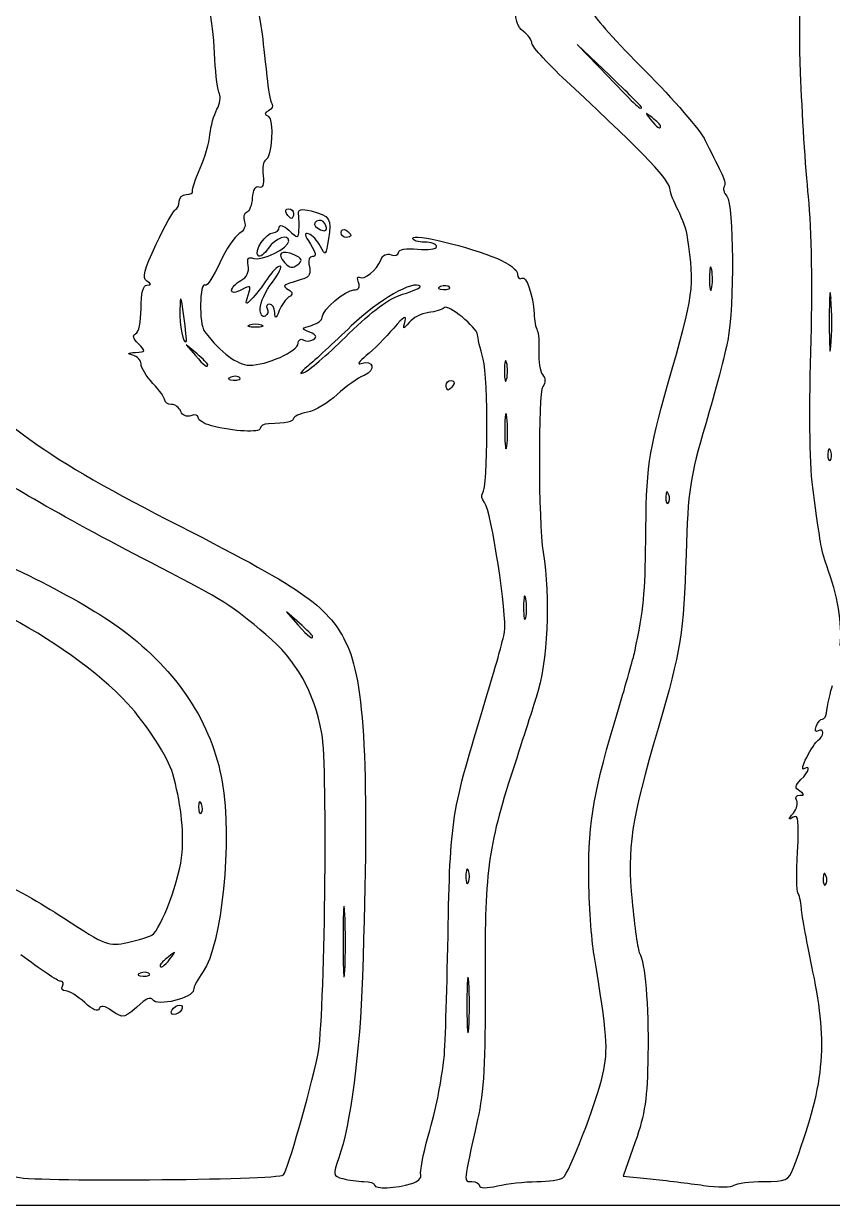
# Model space of a CAD drawing. Extents: x 32 to 2531, y 46 to 1398.
# Drawn here: x 1776.8 to 2003, y 45.7 to 376.1 of the extents above; entities that cross this region are included whole.
import ezdxf

# ---------------------------------------------------------------- set-up
doc = ezdxf.new("R2010")
doc.units = 0
doc.layers.add('IMAGE', color=7, linetype='CONTINUOUS')

msp = doc.modelspace()

# ---------------------------------------------------------------- linework, layer by layer
at = {"layer": 'IMAGE', "color": 7}
for points in [[(32.319879, 721.65756), (32.319879, 1397.653213), (1281.6532, 1397.653213), (2530.9865, 1397.653213), (2530.9865, 721.65312), (2530.9865, 45.6531), (1281.6532, 45.6531), (32.319879, 45.6531), (32.319879, 721.64876)], [(1949.6532, 352.6922), (1949.6532, 352.6922)], [(1954.9865, 347.49), (1954.9865, 347.49)], [(1850.3195, 322.9865), (1850.3195, 322.9865)], [(1861.0275, 320.2529), (1861.0275, 320.2529)], [(1865.6528, 317.7319), (1865.6528, 317.7319)], [(1852.4508, 311.4789), (1852.4508, 311.4789)], [(1969.263, 307.3043), (1969.263, 307.3043)], [(1895.9588, 302.4587), (1895.9588, 302.4587)], [(1821.638, 294.3199), (1821.638, 294.3199)], [(1839.9861, 291.8696), (1839.9861, 291.8696)], [(1867.8157, 289.4225), (1867.8157, 289.4225)], [(1911.9056, 281.3199), (1911.9056, 281.3199)], [(1828.3199, 280.7799), (1828.3199, 280.7799)], [(1837.2921, 277.1254), (1837.2921, 277.1254)], [(1894.9865, 274.9865), (1894.9865, 274.9865)], [(2002.5641, 256.5699), (2002.5641, 256.5699)], [(1957.2308, 244.5699), (1957.2308, 244.5699)], [(1917.263, 215.3044), (1917.263, 215.3044)], [(1857.6532, 204.7538), (1857.6532, 204.7538)], [(1826.5641, 157.9032), (1826.5641, 157.9032)], [(1901.2029, 139.3199), (1901.2029, 139.3199)], [(2001.2308, 137.9032), (2001.2308, 137.9032)], [(1812.6859, 121.2127), (1812.6859, 121.2127)], [(1817.8233, 114.6532), (1817.8233, 114.6532)], [(1811.9588, 110.4587), (1811.9588, 110.4587)], [(1901.2999, 107.9865), (1901.2999, 107.9865)], [(1801.5627, 100), (1801.5627, 100)], [(1818.3199, 100.3199), (1818.3199, 100.3199)]]:
    msp.add_lwpolyline(points, close=True, dxfattribs=at)
for points in [[(1940.6532, 361.6922), (1931.6532, 370.3204), (1940.2813, 361.3204)], [(2002.6315, 299.2752), (2002.6377, 299.2752)], [(1842.9864, 296.4487), (1842.9861, 296.4487)], [(1825.3199, 283.7799), (1822.3199, 286.3199), (1824.8599, 283.3199)], [(1911.9522, 265.9627), (1911.9528, 265.9627)], [(1853.9865, 208.4205), (1850.3199, 211.6529), (1853.5523, 207.9862)], [(1866.6369, 127.2676), (1866.6417, 127.2676)], [(1947.8916, 63.4025), (1944.54, 53.818), (1952.0967, 53.0536)], [(1920.3196, 52.3083), (1920.3195, 52.3085)], [(1983.7584, 52.3208), (1983.7581, 52.3199)]]:
    msp.add_lwpolyline(points, dxfattribs=at)
for points in [[(1994.1291, 362.3199), (1993.5083, 379.5297), (1993.8768, 385.296), (1996.7715, 403.6532)], [(1841.7588, 383.242), (1843.0906, 376.9774), (1843.6296, 373.1435), (1844.8394, 361.3261)], [(1916.5857, 373.9109), (1914.8071, 375.2019), (1914.2027, 377.38), (1914.2524, 382.3199)], [(1830.3283, 366.1043), (1830.1328, 370.6229), (1829.5969, 376.12), (1829.1377, 378.32)], [(1936.3202, 378.7977), (1936.3202, 377.9603), (1942.7702, 370.8199), (1950.6535, 362.9301)], [(1918.9911, 370.5776), (1918.9911, 371.4527), (1917.9059, 372.9527), (1916.5857, 373.9109)], [(1929.7415, 358.9865), (1923.8315, 364.4865), (1918.9937, 369.7025), (1918.9911, 370.5776)], [(1831.5635, 356.4652), (1831.0796, 357.2481), (1830.5237, 361.5857), (1830.3283, 366.1043)], [(1844.8394, 361.3261), (1845.1958, 357.8462), (1845.8281, 354.4475), (1846.2448, 353.7733)], [(1940.2813, 361.3204), (1948.2956, 352.9608), (1949.6532, 351.7109), (1949.6532, 352.6922)], [(1949.6532, 352.6922), (1949.6532, 352.8968), (1945.6032, 356.9468), (1940.6532, 361.6922)], [(1950.6535, 362.9301), (1958.5368, 355.0404), (1966.1064, 346.2756), (1967.475, 343.4527)], [(1996.3453, 327.6532), (1995.5232, 335.7199), (1994.526, 351.3199), (1994.1291, 362.3199)], [(1957.6528, 329.5769), (1957.6528, 332.2623), (1951.5633, 338.6786), (1929.7415, 358.9865)], [(1830.8975, 352.1535), (1831.7476, 353.7421), (1832.0473, 355.6823), (1831.5635, 356.4652)], [(1846.2448, 353.7733), (1846.6614, 353.0992), (1846.2448, 352.1964), (1845.3273, 351.7671)], [(1828.9393, 345.126), (1829.1661, 347.4026), (1830.0473, 350.565), (1830.8975, 352.1535)], [(1845.3273, 351.7671), (1844.1102, 351.1999), (1844.0716, 350.7861), (1845.186, 350.2531)], [(1952.6532, 349.8233), (1950.5384, 351.4818), (1950.4913, 351.4346), (1952.1497, 349.3199)], [(1845.186, 350.2531), (1846.9325, 349.4179), (1846.3224, 338.5478), (1844.4945, 337.9357)], [(1952.1497, 349.3199), (1953.8916, 347.0989), (1954.9865, 346.3926), (1954.9865, 347.49)], [(1954.9865, 347.49), (1954.9865, 347.7668), (1953.9365, 348.8168), (1952.6532, 349.8233)], [(1826.1757, 335.6533), (1827.4688, 338.5866), (1828.7125, 342.8493), (1828.9393, 345.126)], [(1967.475, 343.4527), (1968.8435, 340.6299), (1970.7776, 336.7545), (1971.7732, 334.8407)], [(1844.4945, 337.9357), (1843.8636, 337.7244), (1843.5514, 335.7988), (1843.8008, 333.6566)], [(1824.0721, 329.32), (1823.936, 329.87), (1824.8825, 332.72), (1826.1757, 335.6533)], [(1971.7732, 334.8407), (1972.7687, 332.9269), (1973.2135, 330.9914), (1972.7616, 330.5396)], [(1842.62, 330.3877), (1841.6018, 330.7777), (1840.9064, 329.6418), (1840.7752, 327.3744)], [(1843.8008, 333.6566), (1844.1105, 330.9966), (1843.7368, 329.9602), (1842.62, 330.3877)], [(1972.7616, 330.5396), (1972.3099, 330.0877), (1972.6403, 328.8748), (1973.4954, 327.8442)], [(1820.3199, 326.4311), (1820.3199, 327.47), (1821.2199, 328.32), (1822.3199, 328.32)], [(1822.3199, 328.32), (1823.4199, 328.32), (1824.2084, 328.77), (1824.0721, 329.32)], [(1840.7752, 327.3744), (1840.6592, 325.3728), (1839.9432, 323.5279), (1839.1834, 323.2747)], [(1959.8668, 323.9203), (1958.6491, 326.2673), (1957.6528, 328.8127), (1957.6528, 329.5769)], [(1973.4954, 327.8442), (1975.4323, 325.5103), (1975.6279, 297.1591), (1973.7736, 287.5217)], [(1997.0131, 284.3199), (1997.5275, 302.1484), (1997.2749, 318.5316), (1996.3453, 327.6532)], [(1813.8732, 314.443), (1816.2732, 319.5087), (1818.7055, 323.8533), (1819.2784, 324.0977)], [(1819.2784, 324.0977), (1819.8512, 324.3422), (1820.3199, 325.3922), (1820.3199, 326.4311)], [(1850.3195, 322.9865), (1849.8663, 323.7199), (1850.1308, 324.3199), (1850.9075, 324.3199)], [(1850.9075, 324.3199), (1851.684, 324.3199), (1852.3195, 323.7199), (1852.3195, 322.9865)], [(1853.7138, 322.8221), (1853.5236, 324.1901), (1854.4176, 324.4208), (1857.2226, 323.7278)], [(1962.5424, 316.3199), (1962.2885, 318.1532), (1961.0845, 321.5734), (1959.8668, 323.9203)], [(1838.6, 320.7353), (1839.0668, 319.5187), (1838.4584, 318.1308), (1837.1332, 317.3891)], [(1839.1834, 323.2747), (1838.4237, 323.0214), (1838.1612, 321.8787), (1838.6, 320.7353)], [(1851.7315, 321.6532), (1851.4081, 321.6532), (1850.7727, 322.2532), (1850.3195, 322.9865)], [(1852.3195, 322.9865), (1852.3195, 322.2532), (1852.0549, 321.6532), (1851.7315, 321.6532)], [(1853.8108, 318.4465), (1853.8978, 319.8435), (1853.8538, 321.8126), (1853.7138, 322.8221)], [(1857.2226, 323.7278), (1862.5043, 322.4228), (1863.0246, 321.5881), (1862.1016, 315.9004)], [(1858.7516, 320.8416), (1857.8559, 320.288), (1857.9921, 319.6008), (1859.1385, 318.8924)], [(1861.0275, 320.2529), (1860.5368, 321.047), (1859.5127, 321.3119), (1858.7516, 320.8416)], [(1837.1332, 317.3891), (1835.8876, 316.6921), (1833.4413, 313.0164), (1831.6969, 309.2208)], [(1842.3728, 311.19), (1841.1165, 312.3982), (1844.5861, 317.6532), (1846.6401, 317.6532)], [(1850.9861, 315.274), (1850.9861, 317.4772), (1847.2201, 316.1842), (1845.2945, 313.3199)], [(1846.6401, 317.6532), (1847.5637, 317.6532), (1848.3195, 318.3462), (1848.3195, 319.1932)], [(1848.3195, 319.1932), (1848.3195, 320.0665), (1849.4739, 319.6885), (1850.9861, 318.3199)], [(1850.9861, 318.3199), (1853.5639, 315.9871), (1853.6581, 315.9913), (1853.8108, 318.4465)], [(1856.5206, 317.3698), (1855.2211, 317.7988), (1855.3563, 316.9949), (1857.0074, 314.4751)], [(1859.8031, 313.8269), (1858.9872, 315.4489), (1857.5102, 317.0432), (1856.5206, 317.3698)], [(1859.1385, 318.8924), (1861.2781, 317.57), (1862.2521, 318.2715), (1861.0275, 320.2529)], [(1865.6528, 317.7319), (1865.6528, 318.5085), (1866.2528, 318.7731), (1866.9861, 318.3199)], [(1866.9861, 316.3199), (1866.2528, 316.3199), (1865.6528, 316.9553), (1865.6528, 317.7319)], [(1866.9861, 318.3199), (1867.7195, 317.8667), (1868.3195, 317.2312), (1868.3195, 316.9079)], [(1885.6524, 316.1265), (1885.6524, 317.527), (1901.5748, 313.6886), (1909.319, 310.4212)], [(1811.248, 304.1301), (1809.8901, 304.9914), (1810.4649, 307.2493), (1813.8732, 314.443)], [(1841.1595, 310.4379), (1843.288, 309.6211), (1850.9861, 313.4097), (1850.9861, 315.274)], [(1857.0074, 314.4751), (1858.5895, 312.0604), (1858.7876, 310.9865), (1857.651, 310.9865)], [(1862.1016, 315.9004), (1861.3363, 311.1844), (1861.196, 311.0578), (1859.8031, 313.8269)], [(1868.3195, 316.9079), (1868.3195, 316.5845), (1867.7195, 316.3199), (1866.9861, 316.3199)], [(1888.9857, 314.9865), (1887.1524, 314.9865), (1885.6524, 315.4995), (1885.6524, 316.1265)], [(1892.319, 313.7434), (1892.319, 314.4271), (1890.819, 314.9865), (1888.9857, 314.9865)], [(1956.9404, 274.9865), (1964.3852, 301.0557), (1964.5189, 302.0428), (1962.5424, 316.3199)], [(1839.6283, 308.4476), (1839.2283, 310.524), (1839.6153, 311.0297), (1841.1595, 310.4379)], [(1845.2945, 313.3199), (1844.1852, 311.6699), (1842.8705, 310.7115), (1842.3728, 311.19)], [(1852.4508, 311.4789), (1848.9139, 313.0571), (1847.468, 311.7939), (1849.8516, 309.208)], [(1853.4636, 308.7365), (1854.9433, 309.948), (1854.7583, 310.4493), (1852.4508, 311.4789)], [(1857.651, 310.9865), (1856.649, 310.9865), (1856.289, 309.9152), (1856.7274, 308.2383)], [(1876.6845, 309.9641), (1877.209, 311.3621), (1878.3613, 311.9641), (1879.6018, 311.4881)], [(1879.6018, 311.4881), (1880.7297, 311.0553), (1881.6524, 311.3448), (1881.6524, 312.1313)], [(1881.6524, 312.1313), (1881.6524, 312.9992), (1883.7488, 313.3528), (1886.9857, 313.0308)], [(1886.9857, 313.0308), (1889.919, 312.7389), (1892.319, 313.0598), (1892.319, 313.7434)], [(1831.6969, 309.2208), (1829.9525, 305.4253), (1828.1184, 302.6199), (1827.621, 302.9865)], [(1837.5752, 304.2783), (1839.226, 305.1618), (1839.97, 306.6727), (1839.6283, 308.4476)], [(1848.5407, 308.3199), (1847.8544, 308.3199), (1846.2137, 306.6699), (1844.8949, 304.6532)], [(1846.3873, 303.8607), (1848.258, 306.3132), (1849.2269, 308.3199), (1848.5407, 308.3199)], [(1849.8516, 309.208), (1851.2001, 307.745), (1852.1079, 307.6265), (1853.4636, 308.7365)], [(1856.7274, 308.2383), (1857.2074, 306.4032), (1856.7044, 305.2532), (1855.2163, 304.7771)], [(1870.6824, 305.174), (1872.0645, 304.3198), (1875.6365, 307.1704), (1876.6845, 309.9641)], [(1909.319, 310.4212), (1912.4357, 309.1062), (1914.9857, 307.1601), (1914.9857, 306.0964)], [(1969.2629, 307.3043), (1968.944, 308.9629), (1968.6709, 307.9199), (1968.6561, 304.9865)], [(1811.32, 303.007), (1812.5972, 303.023), (1812.5804, 303.2851), (1811.248, 304.1301)], [(1827.621, 302.9865), (1825.996, 304.1846), (1825.805, 292.0525), (1827.4166, 289.9968)], [(1834.9861, 301.5594), (1834.9861, 302.2927), (1836.1512, 303.5163), (1837.5752, 304.2783)], [(1844.8949, 304.6532), (1843.5761, 302.6365), (1841.628, 300.1145), (1840.5657, 299.0487)], [(1855.2163, 304.7771), (1853.9899, 304.3849), (1852.1032, 303.7893), (1851.0238, 303.4536)], [(1887.7511, 302.6664), (1885.9032, 304.5144), (1876.1072, 298.8831), (1868.4559, 291.5743)], [(1870.4769, 303.7225), (1870.0402, 304.8605), (1870.1326, 305.5138), (1870.6824, 305.174)], [(1914.9857, 306.0964), (1914.9857, 305.0328), (1915.5217, 304.4938), (1916.1768, 304.8986)], [(1916.1768, 304.8986), (1917.4685, 305.6969), (1919.3014, 300.3363), (1919.5662, 294.9865)], [(1968.6561, 304.9865), (1968.6411, 302.0532), (1968.9023, 300.6962), (1969.236, 301.971)], [(1969.236, 301.971), (1969.5697, 303.2458), (1969.5819, 305.6458), (1969.263, 307.3043)], [(1809.6533, 296.4311), (1809.6533, 300.7757), (1810.2155, 302.9935), (1811.32, 303.007)], [(1837.7789, 301.7207), (1836.0247, 300.7819), (1834.9861, 300.7219), (1834.9861, 301.5594)], [(1839.6031, 300.1632), (1840.4832, 302.9363), (1840.3164, 303.0787), (1837.7789, 301.7207)], [(1842.9861, 296.4487), (1842.9861, 298.0727), (1844.5167, 301.4081), (1846.3873, 303.8607)], [(1851.0238, 303.4536), (1849.4311, 302.9581), (1849.3951, 302.6367), (1850.8328, 301.7481)], [(1850.8328, 301.7481), (1852.1559, 300.9304), (1852.2072, 300.4077), (1851.0354, 299.6834)], [(1860.319, 293.9892), (1860.319, 296.0337), (1866.8286, 301.6532), (1869.197, 301.6532)], [(1869.197, 301.6532), (1870.5236, 301.6532), (1870.9849, 302.3989), (1870.4769, 303.7225)], [(1882.8244, 300.4288), (1885.8564, 301.3372), (1888.0733, 302.3441), (1887.7511, 302.6664)], [(1893.4032, 302.564), (1892.3396, 302.1383), (1892.6555, 301.8224), (1894.2088, 301.7584)], [(1895.9588, 302.4588), (1895.5157, 302.9018), (1894.3657, 302.9492), (1893.4032, 302.564)], [(1894.2088, 301.7584), (1895.6143, 301.7004), (1896.4019, 302.0157), (1895.9588, 302.4587)], [(2002.6377, 299.2752), (2002.3676, 303.1498), (2002.1436, 300.3199), (2002.1401, 292.9865)], [(1821.638, 294.3199), (1820.7787, 300.2762), (1820.6572, 300.4654), (1820.498, 296.0956)], [(1840.5657, 299.0487), (1838.878, 297.3555), (1838.7565, 297.4961), (1839.6031, 300.1632)], [(1845.5744, 297.6532), (1844.7978, 297.6532), (1844.5076, 297.0947), (1844.9295, 296.412)], [(1847.071, 295.3199), (1847.024, 296.6032), (1846.351, 297.6532), (1845.5744, 297.6532)], [(1851.0354, 299.6834), (1850.1723, 299.1501), (1848.9463, 297.4251), (1848.3108, 295.8501)], [(1867.8157, 289.4225), (1874.3579, 295.8674), (1879.0264, 299.2909), (1882.8244, 300.4288)], [(1903.7593, 289.1208), (1903.6085, 291.2082), (1895.5391, 297.7612), (1894.4547, 296.6768)], [(2002.6315, 285.9419), (2002.9051, 289.4006), (2002.9079, 295.4006), (2002.6315, 299.2752)], [(1808.1415, 289.3715), (1808.9951, 289.6561), (1809.6533, 292.7297), (1809.6533, 296.4311)], [(1820.498, 296.0956), (1820.34, 291.757), (1821.4649, 286.2157), (1822.2912, 287.2624)], [(1822.2912, 287.2624), (1822.4609, 287.4773), (1822.1672, 290.6532), (1821.638, 294.3199)], [(1844.3415, 294.3333), (1843.5795, 293.8623), (1842.9864, 294.788), (1842.9864, 296.4487)], [(1844.9295, 296.412), (1845.3514, 295.7293), (1845.0868, 294.7939), (1844.3415, 294.3333)], [(1848.3108, 295.8501), (1847.3891, 293.5656), (1847.1384, 293.4584), (1847.071, 295.3199)], [(1883.5369, 292.9866), (1884.0555, 294.7875), (1883.0099, 294.1381), (1880.3164, 290.9866)], [(1890.026, 295.3024), (1888.0865, 295.0427), (1885.6601, 293.8154), (1884.6343, 292.5751)], [(1894.4547, 296.6768), (1893.9584, 296.1806), (1891.9656, 295.5622), (1890.026, 295.3024)], [(1919.5662, 294.9865), (1919.6572, 293.1532), (1920.0606, 291.0532), (1920.4634, 290.3199)], [(1841.6528, 291.1971), (1839.8195, 291.1971), (1839.0695, 291.4997), (1839.9861, 291.8696)], [(1839.9861, 291.8696), (1840.9028, 292.2395), (1842.4028, 292.2395), (1843.3195, 291.8696)], [(1843.3195, 291.8696), (1844.2361, 291.4997), (1843.4861, 291.1971), (1841.6528, 291.1971)], [(1856.8972, 289.8055), (1854.4564, 290.7765), (1854.4789, 290.8791), (1857.319, 291.731)], [(1868.4559, 291.5743), (1863.6144, 286.9497), (1858.1532, 281.8917), (1856.3199, 280.3343)], [(1857.319, 291.731), (1858.969, 292.226), (1860.319, 293.2421), (1860.319, 293.9892)], [(1880.3164, 290.9866), (1878.1228, 288.42), (1874.6761, 284.9504), (1872.6573, 283.2766)], [(1884.6343, 292.5751), (1882.9188, 290.5011), (1882.8307, 290.5342), (1883.5369, 292.9866)], [(2002.1401, 292.9865), (2002.1401, 285.6532), (2002.3577, 282.4831), (2002.6315, 285.9419)], [(1808.9033, 286.5938), (1807.4324, 288.0647), (1807.1633, 289.0455), (1808.1415, 289.3715)], [(1827.4166, 289.9968), (1832.1386, 283.9734), (1836.573, 280.6485), (1839.9482, 280.6006)], [(1853.618, 286.7319), (1853.637, 287.6918), (1854.2524, 288.1064), (1854.9857, 287.6532)], [(1854.9857, 287.6532), (1855.719, 287.2), (1857.0292, 287.2681), (1857.8972, 287.8045)], [(1855.6532, 278.7852), (1857.1199, 279.4906), (1862.5931, 284.2773), (1867.8157, 289.4225)], [(1857.8972, 287.8045), (1858.9829, 288.4755), (1858.6709, 289.0999), (1856.8972, 289.8055)], [(1905.3636, 282.32), (1904.5396, 285.2533), (1903.8176, 288.3137), (1903.7593, 289.1208)], [(1920.4634, 290.3199), (1920.8662, 289.5865), (1921.0674, 286.8865), (1920.9106, 284.3199)], [(1973.7736, 287.5217), (1973.0542, 283.7825), (1970.2706, 273.2825), (1967.5878, 264.1884)], [(1808.0819, 284.1653), (1810.9989, 284.3111), (1811.0461, 284.4509), (1808.9033, 286.5938)], [(1839.9482, 280.6006), (1844.7564, 280.5326), (1853.5737, 284.4872), (1853.618, 286.7319)], [(1920.9106, 284.3199), (1920.754, 281.7532), (1921.2301, 278.9032), (1921.9689, 277.9865)], [(1997.7023, 244.9865), (1996.7124, 251.9509), (1996.4732, 265.6033), (1997.0131, 284.3199)], [(1807.32, 283.4009), (1805.6169, 283.8459), (1805.8228, 284.0524), (1808.0819, 284.1653)], [(1809.6533, 280.9576), (1809.6533, 281.966), (1808.6033, 283.0655), (1807.32, 283.4009)], [(1812.9867, 275.5273), (1811.1533, 277.5055), (1809.6533, 279.9491), (1809.6533, 280.9576)], [(1824.8599, 283.3199), (1827.2468, 280.5006), (1828.3199, 279.7129), (1828.3199, 280.7799)], [(1828.3199, 280.7799), (1828.3199, 281.0329), (1826.9699, 282.3829), (1825.3199, 283.7799)], [(1872.6573, 283.2766), (1870.6384, 281.6027), (1869.976, 280.5936), (1871.1851, 281.0341)], [(1871.1851, 281.0341), (1874.6503, 282.2966), (1875.5052, 279.1235), (1872.0669, 277.7619)], [(1905.1577, 244.7133), (1906.7081, 246.2637), (1906.8761, 276.9361), (1905.3636, 282.32)], [(1911.9056, 281.3199), (1911.5703, 282.6032), (1911.2959, 281.5532), (1911.2959, 278.9865)], [(1911.9056, 276.6532), (1912.2411, 277.9365), (1912.2411, 280.0365), (1911.9056, 281.3199)], [(1735.856, 279.8842), (1752.6403, 278.8299), (1754.2985, 278.0613), (1777.5541, 260.5576)], [(1837.2921, 277.1254), (1836.8491, 277.5685), (1835.6991, 277.6159), (1834.7365, 277.2306)], [(1856.3199, 280.3343), (1853.8796, 278.2612), (1853.7009, 277.8462), (1855.6532, 278.7852)], [(1872.0669, 277.7619), (1870.3728, 277.091), (1866.9683, 274.6634), (1864.5012, 272.3673)], [(1911.2959, 278.9865), (1911.2959, 276.4199), (1911.5703, 275.3699), (1911.9056, 276.6532)], [(1921.9689, 277.9865), (1922.8373, 276.9092), (1922.8569, 275.7306), (1922.0249, 274.6532)], [(1816.32, 270.7919), (1816.32, 271.4182), (1814.82, 273.5491), (1812.9867, 275.5273)], [(1834.7365, 277.2306), (1833.6729, 276.805), (1833.9888, 276.4891), (1835.5421, 276.4251)], [(1835.5421, 276.4251), (1836.9476, 276.3671), (1837.7352, 276.6823), (1837.2921, 277.1254)], [(1894.9865, 274.9865), (1894.9865, 275.7199), (1895.622, 276.3199), (1896.3985, 276.3199)], [(1895.5745, 273.6532), (1895.2511, 273.6532), (1894.9865, 274.2532), (1894.9865, 274.9865)], [(1896.9865, 274.9865), (1896.5333, 274.2532), (1895.8979, 273.6532), (1895.5745, 273.6532)], [(1896.3985, 276.3199), (1897.1752, 276.3199), (1897.4397, 275.7199), (1896.9865, 274.9865)], [(1922.0249, 274.6532), (1920.6881, 272.9233), (1920.757, 236.6539), (1922.1129, 228.3199)], [(1950.808, 231.4433), (1950.9593, 251.8821), (1951.5596, 256.1448), (1956.9404, 274.9865)], [(1864.5012, 272.3673), (1862.0343, 270.0711), (1858.2843, 267.8461), (1856.1679, 267.4229)], [(1818.1773, 269.6533), (1817.1559, 269.6533), (1816.32, 270.1657), (1816.32, 270.7919)], [(1820.7936, 267.6758), (1820.3761, 268.7634), (1819.1989, 269.6533), (1818.1773, 269.6533)], [(1823.6028, 266.4851), (1822.4361, 266.0374), (1821.2253, 266.5501), (1820.7936, 267.6758)], [(1911.9528, 265.9627), (1911.6561, 268.3591), (1911.4072, 266.7199), (1911.3997, 262.3199)], [(1825.6533, 265.9405), (1825.6533, 266.6728), (1824.7307, 266.9179), (1823.6028, 266.4851)], [(1829.32, 263.6633), (1827.3033, 264.1834), (1825.6533, 265.2082), (1825.6533, 265.9405)], [(1852.32, 265.7089), (1852.32, 264.7986), (1850.2467, 264.3575), (1845.32, 264.2196)], [(1856.1679, 267.4229), (1854.0516, 266.9996), (1852.32, 266.2283), (1852.32, 265.7089)], [(1911.9392, 257.9627), (1912.2435, 259.9662), (1912.2496, 263.5662), (1911.9522, 265.9627)], [(1842.9867, 262.93), (1842.9867, 261.6486), (1835.5928, 262.0453), (1829.32, 263.6633)], [(1845.32, 264.2196), (1844.0367, 264.1836), (1842.9867, 263.6033), (1842.9867, 262.93)], [(1911.3997, 262.3199), (1911.3867, 257.9199), (1911.6351, 255.9591), (1911.9392, 257.9627)], [(1967.5878, 264.1884), (1963.1663, 249.2002), (1962.6531, 245.7829), (1962.102, 227.6536)], [(1777.5541, 260.5576), (1785.7984, 254.3525), (1799.3291, 246.4106), (1816.8875, 237.4709)], [(2001.7584, 255.7643), (2001.7014, 254.3588), (2002.0157, 253.5713), (2002.4588, 254.0143)], [(2002.564, 256.5699), (2002.1384, 257.6335), (2001.8224, 257.3176), (2001.7584, 255.7643)], [(2002.4588, 254.0143), (2002.9019, 254.4574), (2002.9492, 255.6074), (2002.5641, 256.5699)], [(1814.9865, 224.0424), (1789.084, 237.3812), (1767.6652, 249.6506), (1765.6532, 252.3023)], [(1905.7419, 242.2133), (1904.9725, 243.1403), (1904.7097, 244.2652), (1905.1577, 244.7133)], [(1957.2307, 244.5699), (1956.8051, 245.6335), (1956.4891, 245.3176), (1956.4251, 243.7643)], [(1957.1255, 242.0143), (1957.5685, 242.4574), (1957.6159, 243.6074), (1957.2308, 244.5699)], [(1999.6687, 231.1742), (1999.4211, 232.9043), (1998.5361, 239.1199), (1997.7023, 244.9865)], [(1911.3128, 205.9344), (1912.1044, 210.5686), (1907.5864, 239.9908), (1905.7419, 242.2133)], [(1956.4251, 243.7643), (1956.3681, 242.3588), (1956.6824, 241.5713), (1957.1255, 242.0143)], [(1816.8875, 237.4709), (1855.0139, 218.0591), (1861.6023, 213.5409), (1866.8868, 203.1825)], [(1754.3199, 231.7625), (1767.3935, 227.93), (1793.1552, 214.9977), (1804.3199, 206.6626)], [(1947.7305, 200.4247), (1950.2435, 212.3688), (1950.7009, 216.9789), (1950.808, 231.4433)], [(1922.1129, 228.3199), (1924.2157, 215.3948), (1923.3662, 197.7143), (1920.1589, 187.6532)], [(2001.4263, 224.5075), (2000.7073, 226.4441), (1999.9164, 229.4441), (1999.6687, 231.1742)], [(1962.102, 227.6536), (1961.4283, 205.4919), (1960.735, 201.1914), (1954.2566, 178.9869)], [(1805.8628, 186.0288), (1789.1119, 204.0041), (1752.6928, 222.9865), (1734.9568, 222.9865)], [(1844.5951, 205.2964), (1835.1364, 213.3435), (1832.4064, 215.0719), (1814.9865, 224.0424)], [(2005.2067, 202.2233), (2005.8263, 208.3676), (2004.4864, 216.2656), (2001.4263, 224.5075)], [(1917.2629, 215.3044), (1916.944, 216.9629), (1916.6709, 215.9199), (1916.6561, 212.9866)], [(1917.236, 209.971), (1917.5697, 211.2458), (1917.5819, 213.6458), (1917.263, 215.3044)], [(1916.6561, 212.9866), (1916.6411, 210.0533), (1916.9023, 208.6963), (1917.236, 209.971)], [(1857.6532, 204.7538), (1857.6532, 204.9927), (1856.0032, 206.6427), (1853.9865, 208.4205)], [(1804.3199, 206.6626), (1819.94, 195.0013), (1829.494, 180.4881), (1832.3441, 164.0917)], [(1860.2252, 177.6531), (1858.0315, 189.3393), (1853.1004, 198.0604), (1844.5951, 205.2964)], [(1853.5523, 207.9862), (1856.5735, 204.5592), (1857.6532, 203.7081), (1857.6532, 204.7538)], [(1906.0235, 186.9866), (1908.5931, 195.42), (1910.9732, 203.9464), (1911.3128, 205.9344)], [(1866.8868, 203.1825), (1872.2795, 192.6119), (1873.5219, 167.9377), (1871.5959, 109.6533)], [(1943.1835, 184.4247), (1945.3107, 191.4491), (1947.3569, 198.6491), (1947.7305, 200.4247)], [(2001.3548, 183.3199), (2001.5103, 185.1175), (2002.5924, 189.9002), (2003.0896, 190.9865)], [(1818.5467, 166.3199), (1817.2327, 170.9176), (1811.1793, 180.3237), (1805.8628, 186.0288)], [(1895.5171, 120.9866), (1896.1553, 154.0999), (1896.322, 155.1463), (1906.0235, 186.9866)], [(1920.1589, 187.6532), (1919.4576, 185.4532), (1916.5238, 176.3372), (1913.6393, 167.3953)], [(1934.8871, 137.9021), (1934.7617, 153.0046), (1936.328, 161.7883), (1943.1835, 184.4247)], [(2000.2423, 181.6532), (2000.7749, 181.6532), (2001.2756, 182.4032), (2001.3548, 183.3199)], [(1954.2566, 178.9869), (1946.6284, 152.8421), (1945.5734, 145.8222), (1947.008, 130.764)], [(1999.0039, 178.3293), (1998.248, 177.8622), (1998.0244, 178.3973), (1998.4797, 179.584)], [(1998.4797, 179.584), (1998.9165, 180.7221), (1999.7096, 181.6532), (2000.2423, 181.6532)], [(2000.3219, 177.8106), (2000.3219, 178.5439), (1999.7288, 178.7773), (1999.0039, 178.3293)], [(1859.1037, 87.6531), (1861.0691, 96.8707), (1861.9605, 168.4091), (1860.2252, 177.6531)], [(1995.8307, 170.9376), (1996.9271, 173.1354), (1998.3861, 175.2809), (1999.0729, 175.7054)], [(1999.0729, 175.7054), (1999.7599, 176.1299), (2000.3219, 177.0773), (2000.3219, 177.8106)], [(1994.2233, 164.6975), (1996.5136, 166.9878), (1997.0681, 168.9385), (1995.0795, 167.7095)], [(1995.0795, 167.7095), (1994.3963, 167.2872), (1994.7343, 168.7398), (1995.8307, 170.9376)], [(1821.168, 144.2882), (1821.6753, 150.3637), (1820.6544, 158.9448), (1818.5467, 166.3199)], [(1913.6393, 167.3953), (1906.5578, 145.4427), (1905.7029, 138.7872), (1905.8801, 106.9865)], [(1832.3441, 164.0917), (1835.1927, 147.7051), (1832.2388, 118.3631), (1827.0007, 111.0063)], [(1993.89, 161.4799), (1992.4569, 162.3885), (1992.5196, 162.9939), (1994.2233, 164.6975)], [(1826.564, 157.9032), (1826.1384, 158.9669), (1825.8224, 158.6509), (1825.7584, 157.0977)], [(1992.1035, 155.3389), (1993.0832, 156.5475), (1993.4979, 158.1627), (1993.0248, 158.9281)], [(1993.0248, 158.9281), (1992.5517, 159.6936), (1992.9498, 160.3291), (1993.91, 160.3403)], [(1993.91, 160.3403), (1995.3329, 160.3573), (1995.3293, 160.5674), (1993.89, 161.4799)], [(1825.7584, 157.0977), (1825.7014, 155.6921), (1826.0157, 154.9046), (1826.4588, 155.3477)], [(1826.4588, 155.3477), (1826.9019, 155.7907), (1826.9492, 156.9407), (1826.5641, 157.9032)], [(1992.0905, 154.2071), (1990.6312, 153.3289), (1990.6331, 153.5281), (1992.1035, 155.3389)], [(1993.2833, 144.4925), (1993.7508, 153.2093), (1993.5225, 155.0689), (1992.0905, 154.2071)], [(1737.5811, 150.9995), (1758.9481, 142.4603), (1775.0541, 134.4806), (1788.0051, 126.0171)], [(1812.6859, 121.2127), (1815.2943, 122.8248), (1820.5756, 137.1924), (1821.168, 144.2882)], [(1993.394, 133.0235), (1993.0153, 133.4022), (1992.9657, 138.5632), (1993.2833, 144.4925)], [(1901.2029, 139.3199), (1900.8331, 140.2365), (1900.5304, 139.4865), (1900.5304, 137.6532)], [(1901.2029, 135.9865), (1901.5728, 136.9032), (1901.5728, 138.4032), (1901.2029, 139.3199)], [(2001.2307, 137.9032), (2000.8051, 138.9669), (2000.4891, 138.6509), (2000.4251, 137.0977)], [(1900.5304, 137.6532), (1900.5304, 135.8199), (1900.8331, 135.0699), (1901.2029, 135.9865)], [(1936.3475, 115.6532), (1935.6093, 120.0532), (1934.9523, 130.0652), (1934.8871, 137.9021)], [(2000.4251, 137.0977), (2000.3681, 135.6921), (2000.6824, 134.9046), (2001.1255, 135.3477)], [(2001.1255, 135.3477), (2001.5685, 135.7907), (2001.6159, 136.9407), (2001.2308, 137.9032)], [(1994.3623, 128.6607), (1994.2084, 130.6815), (1993.7728, 132.6448), (1993.394, 133.0235)], [(1866.6417, 127.2676), (1866.3807, 131.8797), (1866.1648, 128.4532), (1866.1623, 119.6532)], [(1947.008, 130.764), (1947.7046, 123.4539), (1948.6288, 116.8996), (1949.0619, 116.1989)], [(1788.0051, 126.0171), (1799.9525, 118.2093), (1800.5381, 117.9857), (1805.8889, 119.188)], [(1866.6369, 111.2676), (1866.9007, 115.4556), (1866.9028, 122.6556), (1866.6369, 127.2676)], [(1997.5855, 110.9865), (1995.9665, 118.6865), (1994.5161, 126.6399), (1994.3623, 128.6607)], [(1805.8889, 119.188), (1808.9315, 119.8716), (1811.99, 120.7827), (1812.6859, 121.2127)], [(1866.1623, 119.6532), (1866.1623, 110.8532), (1866.3732, 107.0797), (1866.6369, 111.2676)], [(1894.3727, 86.32), (1894.6769, 88.52), (1895.1919, 104.12), (1895.5171, 120.9866)], [(1787.1532, 108.3199), (1786.4249, 108.3199), (1781.4395, 111.6532), (1776.0744, 115.7273)], [(1817.8233, 114.6532), (1819.4817, 116.768), (1819.4347, 116.8151), (1817.3199, 115.1566)], [(1949.0619, 116.1989), (1950.661, 113.6115), (1951.6359, 101.9196), (1951.4423, 87.6536)], [(1817.3199, 115.1566), (1816.0365, 114.1502), (1814.9865, 113.1002), (1814.9865, 112.8233)], [(1814.9865, 112.8233), (1814.9865, 111.7259), (1816.0815, 112.4322), (1817.8233, 114.6532)], [(1938.8327, 82.3316), (1940.3981, 88.9973), (1940.0612, 93.5144), (1936.3475, 115.6532)], [(1809.4032, 110.564), (1808.3396, 110.1383), (1808.6555, 109.8224), (1810.2088, 109.7584)], [(1811.9588, 110.4588), (1811.5157, 110.9018), (1810.3657, 110.9492), (1809.4032, 110.564)], [(1810.2088, 109.7584), (1811.6143, 109.7004), (1812.4019, 110.0157), (1811.9588, 110.4587)], [(1827.0007, 111.0063), (1825.5263, 108.9357), (1824.3199, 106.6542), (1824.3199, 105.9363)], [(1871.5959, 109.6533), (1870.906, 88.7768), (1868.2024, 68.101), (1864.9611, 58.914)], [(1901.2999, 107.9865), (1901.0252, 111.4699), (1900.8005, 108.6199), (1900.8005, 101.6532)], [(1992.0576, 55.9865), (2000.8103, 78.9981), (2001.9425, 90.2632), (1997.5855, 110.9865)], [(1787.6532, 106.9865), (1788.1064, 107.7199), (1787.8813, 108.3199), (1787.1532, 108.3199)], [(1788.5881, 105.6532), (1787.6207, 105.6532), (1787.2, 106.2532), (1787.6532, 106.9865)], [(1824.3199, 105.9363), (1824.3199, 103.5852), (1814.1333, 101.131), (1812.8687, 103.1772)], [(1901.2999, 95.3199), (1901.5745, 98.8032), (1901.5745, 104.5032), (1901.2999, 107.9865)], [(1905.8801, 106.9865), (1905.9974, 85.8141), (1905.5277, 77.3992), (1903.7937, 69.6532)], [(1793.9016, 102.3573), (1791.9467, 104.1701), (1789.5556, 105.6532), (1788.5881, 105.6532)], [(1810.2811, 102.6635), (1804.9057, 97.8398), (1804.7255, 97.7847), (1801.5627, 100)], [(1812.8687, 103.1772), (1812.4733, 103.817), (1811.3089, 103.5858), (1810.2811, 102.6635)], [(1797.9715, 100.6079), (1797.6547, 99.6577), (1796.0856, 100.3321), (1793.9016, 102.3573)], [(1801.5627, 100), (1799.4185, 101.5019), (1798.3308, 101.686), (1797.9715, 100.6079)], [(1818.8292, 98.9865), (1818.0959, 98.9865), (1817.8667, 99.5865), (1818.3199, 100.3199)], [(1818.3199, 100.3199), (1818.7731, 101.0532), (1819.7439, 101.6532), (1820.4772, 101.6532)], [(1820.9865, 100.3199), (1820.5333, 99.5865), (1819.5625, 98.9865), (1818.8292, 98.9865)], [(1820.4772, 101.6532), (1821.2105, 101.6532), (1821.4397, 101.0532), (1820.9865, 100.3199)], [(1900.8005, 101.6532), (1900.8005, 94.6865), (1901.0252, 91.8365), (1901.2999, 95.3199)], [(1849.4807, 54.1811), (1850.7411, 55.7745), (1856.8008, 76.8525), (1859.1037, 87.6531)], [(1889.9541, 64.9866), (1892.4147, 73.9269), (1893.1495, 77.4745), (1894.3727, 86.32)], [(1951.4423, 87.6536), (1951.281, 75.7692), (1950.6075, 71.1688), (1947.8916, 63.4025)], [(1927.6537, 53.3403), (1929.4245, 54.6404), (1936.8551, 73.9107), (1938.8327, 82.3316)], [(1903.7937, 69.6532), (1899.7144, 51.4312), (1899.7985, 52.3199), (1902.1529, 52.3199)], [(1887.9073, 54.1564), (1887.6203, 54.9797), (1888.5413, 59.8533), (1889.9541, 64.9866)], [(1864.9611, 58.914), (1863.2907, 54.1797), (1863.3517, 53.8678), (1866.0911, 53.133)], [(1774.764, 53.6531), (1775.7365, 52.1936), (1848.3144, 52.7065), (1849.4807, 54.1811)], [(1866.0911, 53.133), (1867.6836, 52.7058), (1870.3367, 52.3482), (1871.9867, 52.3382)], [(1885.3745, 51.7254), (1887.0545, 52.2392), (1888.1943, 53.3332), (1887.9073, 54.1564)], [(1920.3195, 52.3085), (1923.6195, 52.3365), (1926.9199, 52.8015), (1927.6537, 53.3403)], [(1952.0967, 53.0536), (1956.253, 52.6332), (1962.9535, 51.8229), (1966.9868, 51.2531)], [(1983.7581, 52.3199), (1990.0637, 52.3199), (1990.784, 52.6381), (1992.0576, 55.9865)], [(1871.9867, 52.3382), (1873.6367, 52.3252), (1874.9867, 51.87), (1874.9865, 51.32)], [(1874.9865, 51.32), (1874.9864, 50.149), (1880.9859, 50.3832), (1885.3745, 51.7254)], [(1902.1529, 52.3199), (1903.3446, 52.3199), (1904.3196, 51.7831), (1904.3196, 51.1269)], [(1904.3196, 51.1269), (1904.3196, 50.4309), (1906.4022, 50.4177), (1909.3196, 51.0949)], [(1909.3196, 51.0949), (1912.0696, 51.7335), (1917.0196, 52.2795), (1920.3196, 52.3083)], [(1966.9868, 51.2531), (1971.0202, 50.6832), (1974.8902, 50.6901), (1975.5868, 51.2691)], [(1975.5868, 51.2691), (1976.2835, 51.8476), (1979.9607, 52.3208), (1983.7584, 52.3208)]]:
    msp.add_open_spline(points, degree=3, dxfattribs=at)

doc.saveas('drawing.dxf')
